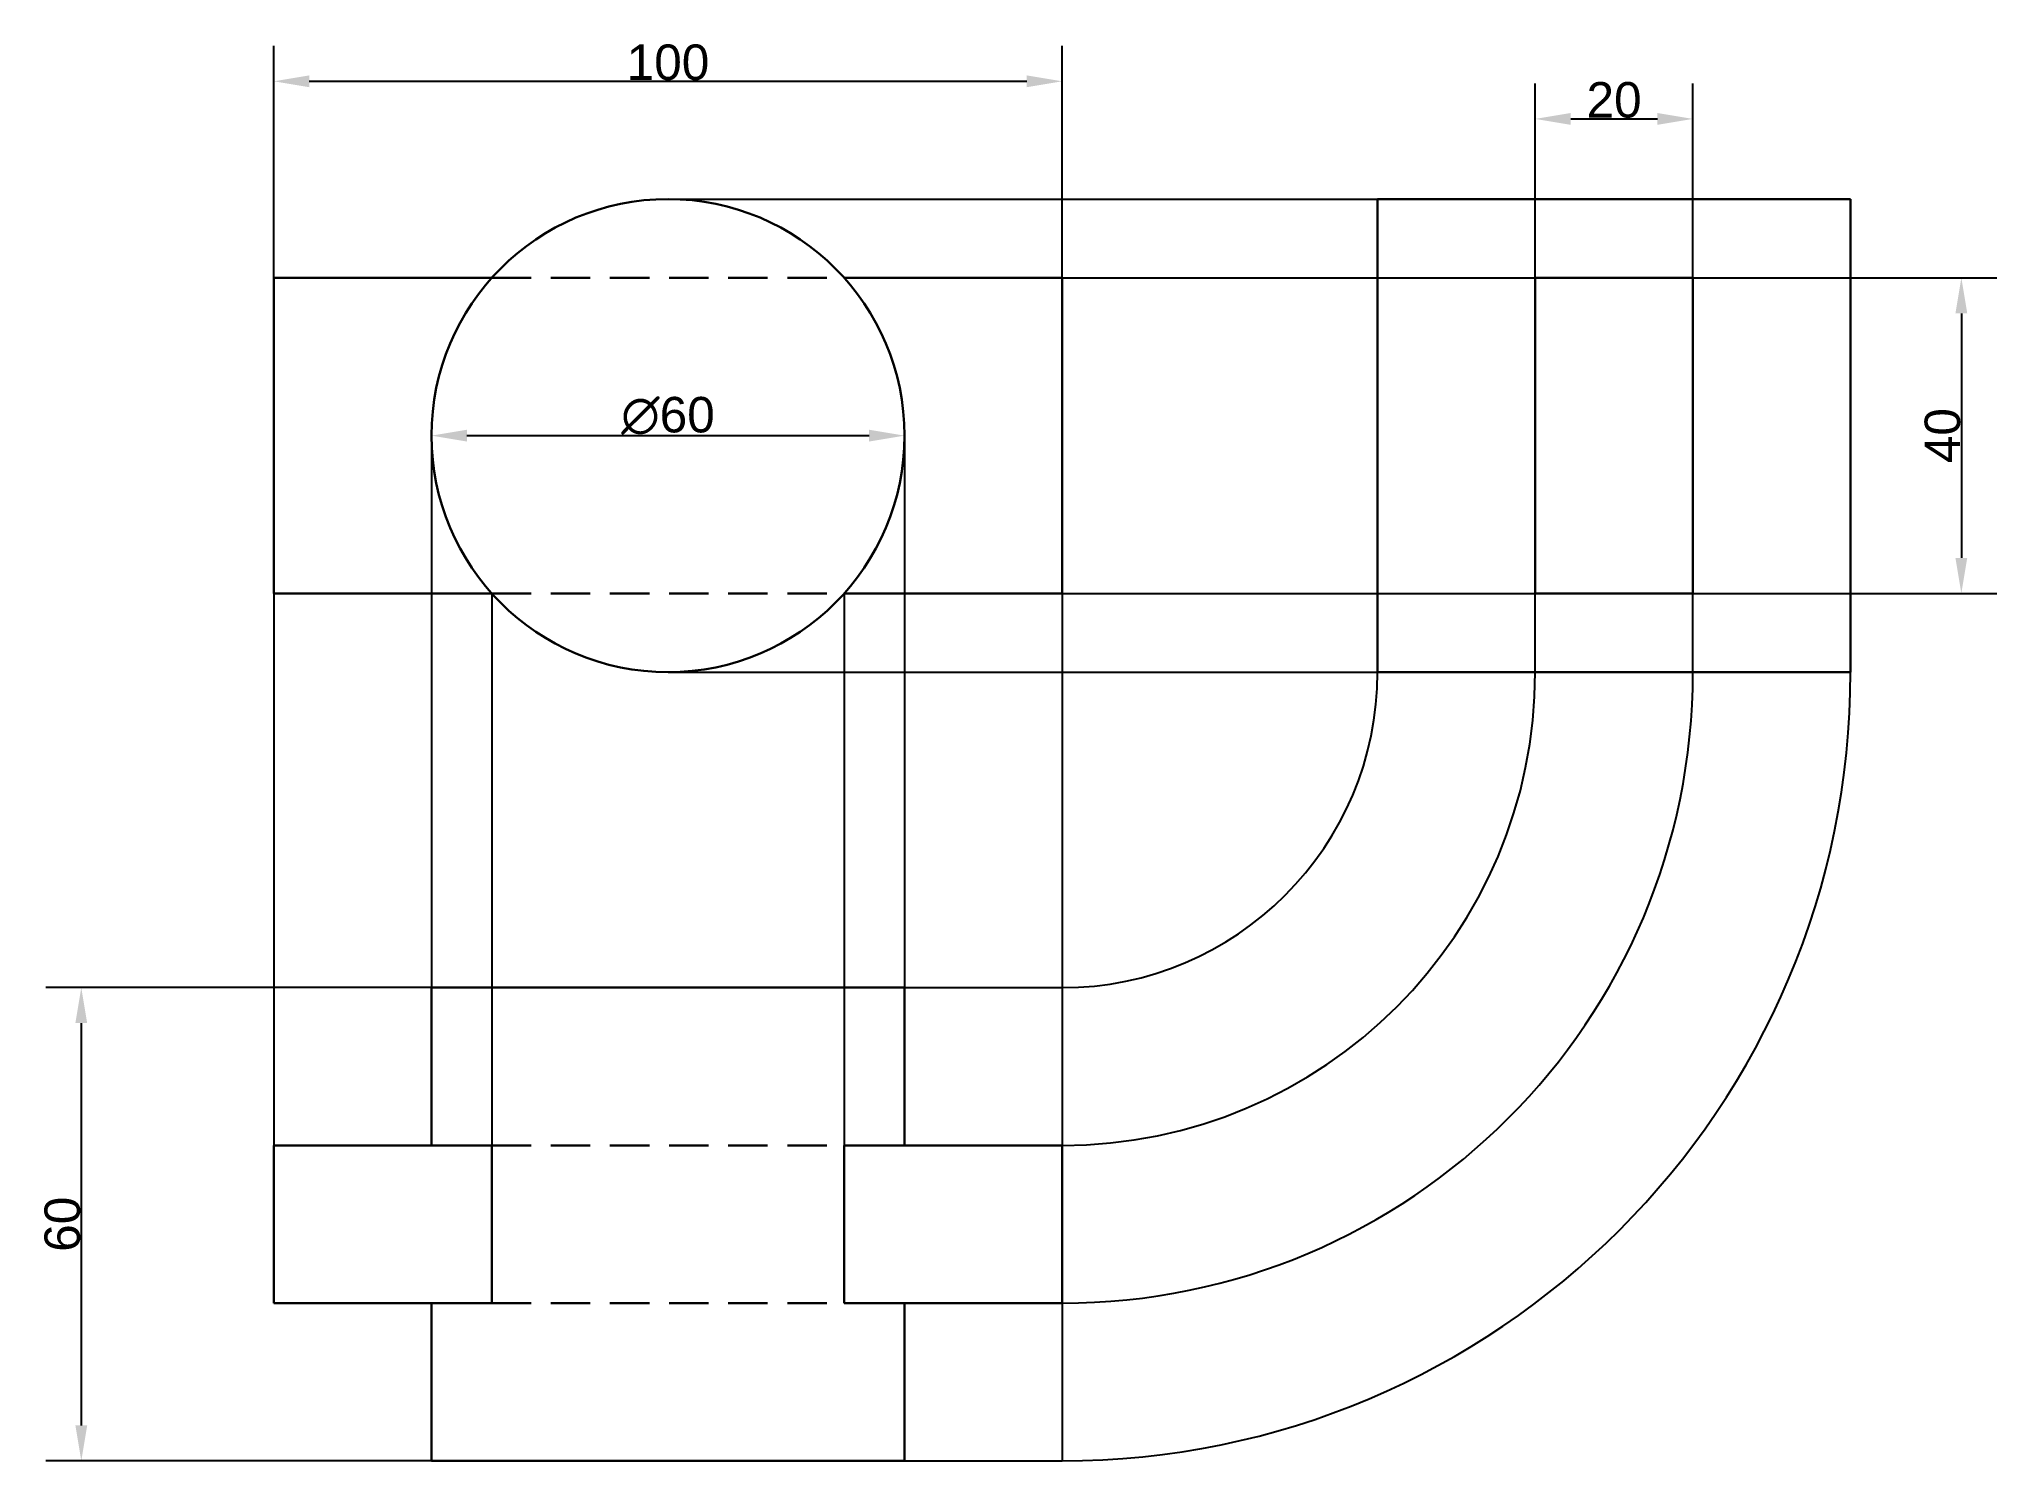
# Model space of a CAD drawing. Header units: inches. Extents: x -8 to 240, y 0 to 180.
import ezdxf

# ---------------------------------------------------------------- set-up
doc = ezdxf.new("R2010")
doc.units = ezdxf.units.IN
doc.header["$LTSCALE"] = 10
doc.header["$MEASUREMENT"] = 0
doc.linetypes.add('DASHED', pattern=[0.75, 0.5, -0.25])
doc.layers.add('ajutator', color=82, linetype='Continuous')
doc.layers.add('contur', color=164, linetype='Continuous', lineweight=30)
doc.layers.add('nevazute', color=170, linetype='DASHED', lineweight=30)
doc.styles.add('Text 4.5', font='arial.ttf')
doc.dimstyles.new('Cote 4.5', dxfattribs={"dimtxt": 4.5, "dimasz": 4.5, "dimexe": 4.5, "dimexo": 0, "dimgap": 0.09, "dimtad": 1, "dimdec": 0, "dimzin": 0, "dimdsep": 46, "dimtxsty": 'Text 4.5', "dimcen": 0.09, "dimadec": 0, "dimazin": 0, "dimtfac": 1, "dimtdec": 0, "dimtofl": 0, "dimtmove": 0, "dimatfit": 0, "dimfxl": 1, "dimtolj": 1, "dimtzin": 0, "dimarcsym": 1})

# ---------------------------------------------------------------- blocks, each defined once
blk = doc.blocks.new('*D5')
at = {"color": 0, "lineweight": -2, "transparency": 16777216}
for p, q in [((21.47, 150), (21.47, 179.43)), ((121.47, 150), (121.47, 179.43)), ((25.97, 174.93), (116.97, 174.93))]:
    blk.add_line(p, q, dxfattribs=at)
at = {"color": 0, "transparency": 16777216}
for points in [[(25.97, 175.68), (25.97, 174.18), (21.47, 174.93)], [(116.97, 175.68), (116.97, 174.18), (121.47, 174.93)]]:
    blk.add_solid(points, dxfattribs=at)
at = {"layer": 'Defpoints', "color": 0, "transparency": 16777216}
for p in [(121.47, 174.93), (21.47, 150), (121.47, 150)]:
    blk.add_point(p, dxfattribs=at)
at = {"color": 0, "transparency": 16777216, "insert": (71.47, 177.32), "char_height": 4.5, "attachment_point": 5, "style": 'Text 4.5'}
blk.add_mtext('\\A1;100', dxfattribs=at)
blk = doc.blocks.new('*D6')
at = {"color": 0, "lineweight": -2, "transparency": 16777216}
for p, q in [((41.47, 60), (-7.45, 60)), ((-2.95, 55.5), (-2.95, 4.5)), ((41.47, 0), (-7.45, 0))]:
    blk.add_line(p, q, dxfattribs=at)
at = {"color": 0, "transparency": 16777216}
for points in [[(-3.7, 55.5), (-2.2, 55.5), (-2.95, 60)], [(-3.7, 4.5), (-2.2, 4.5), (-2.95, 0)]]:
    blk.add_solid(points, dxfattribs=at)
at = {"layer": 'Defpoints', "color": 0, "transparency": 16777216}
for p in [(41.47, 60), (-2.95, 0), (41.47, 0)]:
    blk.add_point(p, dxfattribs=at)
at = {"color": 0, "transparency": 16777216, "insert": (-5.34, 30), "char_height": 4.5, "attachment_point": 5, "rotation": 90, "style": 'Text 4.5'}
blk.add_mtext('\\A1;60', dxfattribs=at)
blk = doc.blocks.new('*D8')
at = {"color": 0, "lineweight": -2, "transparency": 16777216}
blk.add_line((45.97, 130), (96.97, 130), dxfattribs=at)
at = {"color": 0, "transparency": 16777216}
for points in [[(45.97, 130.75), (45.97, 129.25), (41.47, 130)], [(96.97, 130.75), (96.97, 129.25), (101.47, 130)]]:
    blk.add_solid(points, dxfattribs=at)
at = {"layer": 'Defpoints', "color": 0, "transparency": 16777216}
for p in [(41.47, 130), (101.47, 130)]:
    blk.add_point(p, dxfattribs=at)
at = {"color": 0, "transparency": 16777216, "insert": (71.47, 132.51), "char_height": 4.5, "attachment_point": 5, "style": 'Text 4.5'}
blk.add_mtext('\\A1;∅60', dxfattribs=at)
blk = doc.blocks.new('*D12')
at = {"color": 0, "lineweight": -2, "transparency": 16777216}
for p, q in [((181.47, 150), (181.47, 174.66)), ((201.47, 150), (201.47, 174.66)), ((185.97, 170.16), (196.97, 170.16))]:
    blk.add_line(p, q, dxfattribs=at)
at = {"color": 0, "transparency": 16777216}
for points in [[(185.97, 170.91), (185.97, 169.41), (181.47, 170.16)], [(196.97, 170.91), (196.97, 169.41), (201.47, 170.16)]]:
    blk.add_solid(points, dxfattribs=at)
at = {"layer": 'Defpoints', "color": 0, "transparency": 16777216}
for p in [(201.47, 170.16), (181.47, 150), (201.47, 150)]:
    blk.add_point(p, dxfattribs=at)
at = {"color": 0, "transparency": 16777216, "insert": (191.47, 172.55), "char_height": 4.5, "attachment_point": 5, "style": 'Text 4.5'}
blk.add_mtext('\\A1;20', dxfattribs=at)
blk = doc.blocks.new('*D13')
at = {"color": 0, "lineweight": -2, "transparency": 16777216}
for p, q in [((201.47, 150), (240.02, 150)), ((235.52, 145.5), (235.52, 114.5)), ((201.47, 110), (240.02, 110))]:
    blk.add_line(p, q, dxfattribs=at)
at = {"color": 0, "transparency": 16777216}
for points in [[(234.77, 145.5), (236.27, 145.5), (235.52, 150)], [(234.77, 114.5), (236.27, 114.5), (235.52, 110)]]:
    blk.add_solid(points, dxfattribs=at)
at = {"layer": 'Defpoints', "color": 0, "transparency": 16777216}
for p in [(201.47, 150), (201.47, 110), (235.52, 110)]:
    blk.add_point(p, dxfattribs=at)
at = {"color": 0, "transparency": 16777216, "insert": (233.14, 130), "char_height": 4.5, "attachment_point": 5, "rotation": 90, "style": 'Text 4.5'}
blk.add_mtext('\\A1;40', dxfattribs=at)

msp = doc.modelspace()

# ---------------------------------------------------------------- linework, layer by layer
at = {"layer": 'ajutator'}
for p, q in [((71.47, 160), (121.47, 160)), ((121.47, 150), (121.47, 160)), ((121.47, 160), (221.47, 160)), ((161.47, 100), (161.47, 160)), ((181.47, 100), (181.47, 160)), ((201.47, 100), (201.47, 160)), ((221.47, 100), (221.47, 160)), ((121.47, 150), (221.47, 150)), ((41.47, 130), (41.47, 40)), ((101.47, 130), (101.47, 40)), ((21.47, 110), (21.47, 20)), ((49.11, 110), (49.11, 40)), ((93.83, 110), (93.83, 40)), ((121.47, 110), (121.47, 0)), ((121.47, 110), (221.47, 110)), ((71.47, 100), (121.47, 100)), ((121.47, 100), (221.47, 100)), ((93.83, 60), (121.47, 60)), ((41.47, 20), (41.47, 0)), ((101.47, 20), (101.47, 0)), ((93.83, 0), (121.47, 0))]:
    msp.add_line(p, q, dxfattribs=at)
for radius in [100, 40, 60, 80]:
    msp.add_arc((121.47, 100), radius, 270, 0, dxfattribs=at)
at = {"layer": 'contur'}
for p, q in [((161.47, 100), (161.47, 160)), ((161.47, 160), (221.47, 160)), ((221.47, 160), (221.47, 100)), ((49.11, 150), (21.47, 150)), ((21.47, 150), (21.47, 110)), ((121.47, 150), (93.83, 150)), ((121.47, 110), (121.47, 150)), ((201.47, 150), (181.47, 150)), ((181.47, 150), (181.47, 110)), ((201.47, 110), (201.47, 150)), ((21.47, 110), (49.11, 110)), ((93.83, 110), (121.47, 110)), ((181.47, 110), (201.47, 110)), ((221.47, 100), (161.47, 100)), ((41.47, 60), (101.47, 60)), ((41.47, 40), (41.47, 60)), ((101.47, 60), (101.47, 40)), ((21.47, 20), (21.47, 40)), ((21.47, 40), (41.47, 40)), ((49.11, 40), (41.47, 40)), ((49.11, 40), (49.11, 20)), ((93.83, 40), (93.83, 20)), ((101.47, 40), (93.83, 40)), ((121.47, 40), (101.47, 40)), ((121.47, 20), (121.47, 40)), ((41.47, 20), (21.47, 20)), ((41.47, 0), (41.47, 20)), ((49.11, 20), (41.47, 20)), ((101.47, 20), (93.83, 20)), ((101.47, 20), (121.47, 20)), ((101.47, 20), (101.47, 0)), ((101.47, 0), (41.47, 0))]:
    msp.add_line(p, q, dxfattribs=at)
msp.add_circle((71.47, 130), 30, dxfattribs=at)
at = {"layer": 'nevazute'}
for p, q in [((49.11, 150), (93.83, 150)), ((49.11, 110), (93.83, 110)), ((49.11, 40), (93.83, 40)), ((49.11, 20), (93.83, 20))]:
    msp.add_line(p, q, dxfattribs=at)

# ---------------------------------------------------------------- dimensions: what is measured, and where the dimension line sits
for base, p1, p2, picture, middle in [((121.47, 174.93), (21.47, 150), (121.47, 150), '*D5', (71.47, 177.32)), ((201.47, 170.16), (181.47, 150), (201.47, 150), '*D12', (191.47, 172.55))]:
    dim = msp.add_linear_dim(base=base, p1=p1, p2=p2, dimstyle='Cote 4.5')
    dim.commit()
    dim.dimension.update_dxf_attribs({"geometry": picture, "text_midpoint": middle})
for base, p1, p2, picture, middle in [((235.52, 110), (201.47, 150), (201.47, 110), '*D13', (233.14, 130)), ((-2.95, 0), (41.47, 60), (41.47, 0), '*D6', (-5.34, 30))]:
    dim = msp.add_linear_dim(base=base, p1=p1, p2=p2, angle=90, dimstyle='Cote 4.5')
    dim.commit()
    dim.dimension.update_dxf_attribs({"geometry": picture, "text_midpoint": middle})
dim = msp.add_diameter_dim_2p(p1=(41.47, 130), p2=(101.47, 130), dimstyle='Cote 4.5')
dim.commit()
dim.dimension.update_dxf_attribs({"geometry": '*D8', "text_midpoint": (71.47, 132.51)})

doc.saveas('drawing.dxf')
